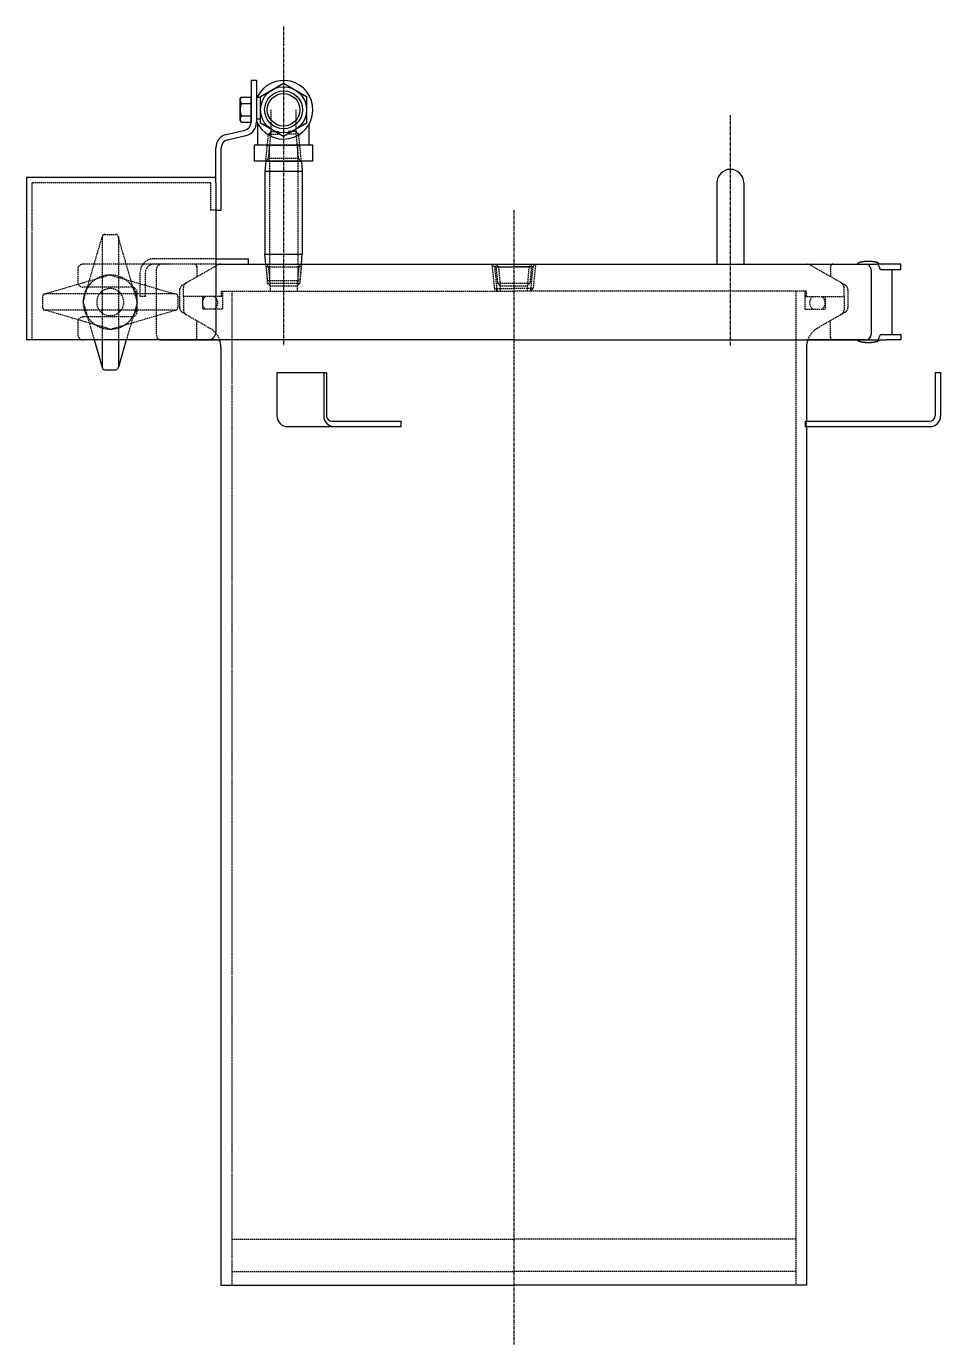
# Model space of a CAD drawing. Extents: x 249 to 974, y 18 to 1071.
# Drawn here: x 636.5 to 974.2, y 130.5 to 617.3 of the extents above; entities that cross this region are included whole.
import ezdxf

# ---------------------------------------------------------------- set-up
doc = ezdxf.new("R2010")
doc.units = 0
doc.linetypes.add('CENTER', pattern=[2, 1.25, -0.25, 0.25, -0.25])
doc.linetypes.add('DASHED', pattern=[0.75, 0.5, -0.25])
doc.layers.get('0').update_dxf_attribs({"linetype": 'CONTINUOUS'})
doc.layers.add('CENTER', color=1, linetype='CENTER')

msp = doc.modelspace()

# ---------------------------------------------------------------- linework, layer by layer
at = {"color": 7, "linetype": 'CONTINUOUS'}
for p, q in [((719.5, 597.52), (719.5, 581.9)), ((719.5, 597.52), (721.5, 597.52)), ((721.5, 597.52), (721.5, 581.9)), ((715.5, 590.6), (715.85, 591.22)), ((715.5, 582.6), (715.5, 590.6)), ((715.85, 591.22), (719.5, 591.22)), ((719.5, 581.98), (719.5, 591.22)), ((721.5, 591.14), (723, 591.14)), ((715.85, 588.91), (719.5, 588.91)), ((715.85, 584.29), (719.5, 584.29)), ((715.5, 582.6), (715.85, 581.98)), ((715.85, 581.98), (719.5, 581.98)), ((721.5, 583.14), (723, 583.14)), ((722, 573.47), (722, 581.32)), ((741, 573.47), (741, 581.35)), ((710.37, 577.41), (717.17, 578.98)), ((710.82, 575.46), (717.62, 577.03)), ((706.5, 559.52), (706.5, 572.54)), ((708.5, 549.52), (708.5, 572.54)), ((742.33, 573.47), (720.68, 573.47)), ((720.68, 573.47), (720.68, 567.52)), ((742.32, 567.52), (742.33, 573.47)), ((742.32, 567.52), (720.68, 567.52)), ((724.94, 567.52), (724.6, 563.82)), ((724.94, 567.52), (738.06, 567.52)), ((738.06, 567.52), (738.4, 563.82)), ((706.5, 561.52), (636.5, 561.52)), ((636.5, 561.52), (636.5, 501.52)), ((724.6, 563.82), (724.6, 533.22)), ((724.6, 563.82), (738.4, 563.82)), ((738.4, 563.82), (738.4, 533.22)), ((706.5, 559.52), (706.5, 504.52)), ((891.5, 559.52), (891.5, 529.52)), ((901.5, 559.52), (901.5, 529.52)), ((706.5, 549.52), (708.5, 549.52)), ((706.5, 531.52), (718.5, 531.52)), ((718.5, 529.52), (718.5, 531.52)), ((724.6, 533.22), (738.4, 533.22)), ((724.94, 529.52), (724.6, 533.22)), ((738.06, 529.52), (738.4, 533.22)), ((706.5, 529.52), (816.5, 529.52)), ((724.94, 529.52), (738.06, 529.52)), ((816.5, 529.52), (946.5, 529.52)), ((923.84, 529.52), (935, 529.52)), ((935, 529.52), (946.5, 529.52)), ((946.5, 529.52), (950.48, 529.52)), ((948.5, 527.52), (948.5, 503.52)), ((959.47, 529.52), (950.48, 529.52)), ((951.48, 528.52), (951.48, 528.52)), ((952.48, 527.52), (956.13, 527.52)), ((956.13, 527.52), (956.13, 503.52)), ((956.13, 527.52), (959.47, 527.52)), ((959.47, 527.52), (959.47, 529.52)), ((703.5, 501.52), (636.5, 501.52)), ((661.56, 501.52), (664.48, 491.52)), ((664.48, 501.52), (664.48, 491.52)), ((670.48, 501.52), (670.48, 491.52)), ((673.4, 501.52), (670.48, 491.52)), ((816.5, 501.52), (686.5, 501.52)), ((686.5, 501.52), (698, 501.52)), ((698, 501.52), (708.35, 501.52)), ((816.5, 501.52), (946.5, 501.52)), ((935, 501.52), (924.65, 501.52)), ((946.5, 501.52), (935, 501.52)), ((946.5, 501.52), (954.13, 501.52)), ((951.48, 502.52), (951.48, 502.52)), ((952.48, 503.52), (956.13, 503.52)), ((959.47, 501.52), (954.13, 501.52)), ((956.13, 503.52), (959.47, 503.52)), ((959.47, 503.52), (959.47, 501.52)), ((708.35, 498.9), (708.35, 152.52)), ((924.65, 498.9), (924.65, 471.52)), ((665.48, 490.52), (669.48, 490.52)), ((729.02, 489.52), (747.33, 489.52)), ((729.02, 489.52), (729.02, 473.52)), ((746.33, 489.52), (746.33, 473.52)), ((747.33, 489.52), (747.33, 473.52)), ((972.19, 489.52), (974.19, 489.52)), ((972.19, 489.52), (972.19, 473.52)), ((974.19, 489.52), (974.19, 473.52)), ((733.02, 469.52), (774.95, 469.52)), ((749.33, 471.52), (774.95, 471.52)), ((774.95, 469.52), (774.95, 471.52)), ((924.19, 471.52), (970.19, 471.52)), ((924.19, 471.52), (924.19, 469.52)), ((924.19, 469.52), (970.19, 469.52)), ((924.65, 469.52), (924.65, 152.52)), ((708.35, 152.52), (816.5, 152.52)), ((924.65, 152.52), (816.5, 152.52))]:
    msp.add_line(p, q, dxfattribs=at)
at = {"color": 3, "linetype": 'DASHED'}
for p, q in [((726.94, 578.52), (726.95, 586.52)), ((736.09, 578.51), (736.1, 586.52)), ((724.92, 567.53), (725.94, 577.52)), ((725.92, 568.52), (726.94, 578.52)), ((725.94, 577.52), (726.94, 578.52)), ((725.94, 577.52), (729.95, 577.52)), ((726.94, 578.52), (729.95, 578.52)), ((736.09, 578.51), (733.07, 578.51)), ((737.08, 577.51), (733.07, 577.51)), ((737.07, 568.51), (736.09, 578.51)), ((737.08, 577.51), (736.09, 578.51)), ((738.07, 567.51), (737.08, 577.51)), ((724.94, 567.52), (725.5, 573.52)), ((725.5, 573.52), (737.5, 573.52)), ((726.25, 567.52), (726.25, 573.52)), ((736.75, 567.52), (736.75, 573.52)), ((738.06, 567.52), (737.5, 573.52)), ((724.92, 567.53), (725.92, 568.52)), ((737.07, 568.51), (725.92, 568.52)), ((726.25, 567.52), (726.25, 529.52)), ((736.75, 567.52), (736.75, 529.52)), ((738.07, 567.51), (737.07, 568.51)), ((704.5, 559.52), (638.5, 559.52)), ((638.5, 559.52), (638.5, 501.52)), ((704.5, 559.52), (704.5, 549.52)), ((706.5, 549.52), (704.5, 549.52)), ((665.48, 540.52), (669.48, 540.52)), ((657.48, 515.52), (664.48, 539.52)), ((664.48, 539.52), (664.48, 501.52)), ((677.48, 515.52), (670.48, 539.52)), ((670.48, 539.52), (670.48, 501.52)), ((706.5, 531.52), (683.5, 531.52)), ((655.48, 527.52), (655.48, 523.02)), ((706.5, 529.52), (657.48, 529.52)), ((678.5, 517.52), (678.5, 526.52)), ((680.5, 517.52), (680.5, 526.52)), ((689.5, 529.52), (683.5, 529.52)), ((684.5, 527.52), (684.5, 503.52)), ((695.5, 522.59), (706.8, 529.11)), ((699.52, 528.52), (699.52, 524.91)), ((724.88, 529.52), (725.5, 522.52)), ((724.88, 529.52), (725.88, 528.52)), ((724.94, 529.52), (725.5, 523.52)), ((724.96, 528.52), (738.04, 528.52)), ((725.88, 528.52), (726.5, 521.52)), ((726.25, 529.52), (726.25, 523.52)), ((737.13, 528.52), (736.5, 521.52)), ((736.75, 529.52), (736.75, 523.52)), ((738.13, 529.52), (737.13, 528.52)), ((738.13, 529.52), (737.5, 522.52)), ((738.06, 529.52), (737.5, 523.52)), ((808.43, 529.52), (809.43, 528.52)), ((808.43, 529.52), (809.33, 520.52)), ((809.43, 528.52), (810.33, 519.52)), ((809.43, 528.52), (816.5, 528.52)), ((809.88, 529.52), (810.5, 522.52)), ((809.88, 529.52), (810.88, 528.52)), ((809.96, 528.52), (823.04, 528.52)), ((810.88, 528.52), (811.5, 521.52)), ((823.57, 528.52), (816.5, 528.52)), ((822.13, 528.52), (821.5, 521.52)), ((823.13, 529.52), (822.13, 528.52)), ((823.13, 529.52), (822.5, 522.52)), ((823.57, 528.52), (822.67, 519.52)), ((824.57, 529.52), (823.57, 528.52)), ((824.57, 529.52), (823.67, 520.52)), ((937.5, 522.59), (926.21, 529.11)), ((933.48, 528.52), (933.48, 524.91)), ((667.48, 525.52), (643.48, 518.52)), ((675.4, 521.02), (657.48, 521.02)), ((667.48, 525.52), (691.48, 518.52)), ((694.1, 521.79), (696, 522.88)), ((725.5, 523.52), (737.5, 523.52)), ((725.5, 522.52), (737.5, 522.52)), ((725.5, 522.52), (726.5, 521.52)), ((726.5, 521.52), (736.5, 521.52)), ((726.5, 521.52), (726.5, 519.52)), ((737.5, 522.52), (736.5, 521.52)), ((736.5, 521.52), (736.5, 519.52)), ((810.5, 522.52), (822.5, 522.52)), ((810.5, 522.52), (811.5, 521.52)), ((811.5, 521.52), (821.5, 521.52)), ((811.5, 521.52), (811.5, 519.52)), ((822.5, 522.52), (821.5, 521.52)), ((821.5, 521.52), (821.5, 519.52)), ((938.9, 521.79), (937, 522.88)), ((642.48, 517.52), (642.48, 513.52)), ((691.48, 518.52), (643.48, 518.52)), ((677.4, 512.02), (677.4, 519.02)), ((680.5, 517.52), (678.5, 517.52)), ((692.48, 517.52), (692.48, 513.52)), ((693.1, 520.05), (693.1, 513.48)), ((694.5, 517.52), (694.5, 520.86)), ((694.5, 517.52), (694.5, 512.67)), ((709, 517.52), (694.5, 517.52)), ((701.5, 517.52), (701.5, 512.92)), ((708.5, 519.52), (816.5, 519.52)), ((708.5, 519.52), (708.5, 517.52)), ((709, 519.52), (709, 512.92)), ((712.35, 519.52), (712.35, 152.52)), ((809.33, 520.52), (816.5, 520.52)), ((809.33, 520.52), (810.33, 519.52)), ((823.67, 520.52), (816.5, 520.52)), ((924.5, 519.52), (816.5, 519.52)), ((823.67, 520.52), (822.67, 519.52)), ((920.65, 519.52), (920.65, 152.52)), ((924, 519.52), (924, 512.92)), ((924, 517.52), (938.5, 517.52)), ((924.5, 519.52), (924.5, 517.52)), ((931.5, 517.52), (931.5, 512.92)), ((938.5, 517.52), (938.5, 520.86)), ((938.5, 517.52), (938.5, 512.67)), ((939.9, 520.05), (939.9, 513.48)), ((691.48, 512.52), (643.48, 512.52)), ((667.48, 505.52), (643.48, 512.52)), ((657.48, 515.52), (661.56, 501.52)), ((667.48, 505.52), (691.48, 512.52)), ((677.48, 515.52), (673.4, 501.52)), ((694.1, 511.75), (696, 510.65)), ((709, 512.92), (701.5, 512.92)), ((924, 512.92), (931.5, 512.92)), ((938.9, 511.75), (937, 510.65)), ((655.48, 508.02), (655.48, 503.52)), ((675.4, 510.02), (657.48, 510.02)), ((695.5, 510.94), (704.35, 505.83)), ((699.52, 502.52), (699.52, 508.62)), ((937.5, 510.94), (928.65, 505.83)), ((933.48, 502.52), (933.48, 508.62)), ((924.65, 469.52), (924.65, 471.52)), ((712.35, 169.52), (816.5, 169.52)), ((920.65, 169.52), (816.5, 169.52)), ((712.35, 157.52), (816.5, 157.52)), ((920.65, 157.52), (816.5, 157.52))]:
    msp.add_line(p, q, dxfattribs=at)
at = {"color": 7, "linetype": 'CONTINUOUS'}
msp.add_lwpolyline([(740, 581.61), (731.5, 576.7), (723, 581.61), (723, 591.42), (731.5, 596.33), (740, 591.42)], close=True, dxfattribs=at)
for points in [[(951.48, 529.52, 0), (951.48, 529.54, 0), (951.48, 529.57, 0), (951.47, 529.59, 0), (951.46, 529.62, 0), (951.45, 529.64, 0), (951.44, 529.66, 0), (951.42, 529.69, 0), (951.4, 529.71, 0), (951.38, 529.74, 0), (951.36, 529.76, 0), (951.34, 529.79, 0), (951.31, 529.81, 0), (951.28, 529.84, 0), (951.25, 529.86, 0), (951.21, 529.88, 0), (951.18, 529.9, 0), (951.14, 529.93, 0), (951.1, 529.95, 0), (951.05, 529.97, 0), (951.01, 529.99, 0), (950.96, 530.02, 0), (950.91, 530.04, 0), (950.86, 530.06, 0), (950.81, 530.08, 0), (950.75, 530.1, 0), (950.69, 530.12, 0), (950.63, 530.14, 0), (950.57, 530.16, 0), (950.51, 530.18, 0), (950.45, 530.2, 0), (950.38, 530.22, 0), (950.31, 530.23, 0), (950.24, 530.25, 0), (950.17, 530.27, 0), (950.09, 530.28, 0), (950.02, 530.3, 0), (949.94, 530.32, 0), (949.86, 530.33, 0), (949.78, 530.35, 0), (949.7, 530.36, 0), (949.62, 530.37, 0), (949.54, 530.39, 0), (949.45, 530.4, 0), (949.37, 530.41, 0), (949.28, 530.42, 0), (949.19, 530.43, 0), (949.1, 530.44, 0), (949.01, 530.45, 0), (948.92, 530.46, 0), (948.83, 530.47, 0), (948.74, 530.48, 0), (948.64, 530.49, 0), (948.55, 530.49, 0), (948.45, 530.5, 0), (948.36, 530.51, 0), (948.26, 530.51, 0), (948.16, 530.51, 0), (948.07, 530.52, 0), (947.97, 530.52, 0), (947.87, 530.52, 0), (947.78, 530.53, 0), (947.68, 530.53, 0), (947.58, 530.53, 0), (947.48, 530.53, 0), (947.38, 530.53, 0), (947.28, 530.53, 0), (947.19, 530.53, 0), (947.09, 530.52, 0), (946.99, 530.52, 0), (946.89, 530.52, 0), (946.8, 530.51, 0), (946.7, 530.51, 0), (946.61, 530.51, 0), (946.51, 530.5, 0), (946.41, 530.49, 0), (946.32, 530.49, 0), (946.23, 530.48, 0), (946.13, 530.47, 0), (946.04, 530.46, 0), (945.95, 530.45, 0), (945.86, 530.44, 0), (945.77, 530.43, 0), (945.68, 530.42, 0), (945.6, 530.41, 0), (945.51, 530.4, 0), (945.42, 530.39, 0), (945.34, 530.37, 0), (945.26, 530.36, 0), (945.18, 530.35, 0), (945.1, 530.33, 0), (945.02, 530.32, 0), (944.94, 530.3, 0), (944.87, 530.28, 0), (944.79, 530.27, 0), (944.72, 530.25, 0), (944.65, 530.23, 0), (944.59, 530.22, 0), (944.52, 530.2, 0), (944.45, 530.18, 0), (944.39, 530.16, 0), (944.33, 530.14, 0), (944.27, 530.12, 0), (944.21, 530.1, 0), (944.16, 530.08, 0), (944.1, 530.06, 0), (944.05, 530.04, 0), (944, 530.02, 0), (943.95, 529.99, 0), (943.91, 529.97, 0), (943.87, 529.95, 0), (943.83, 529.93, 0), (943.79, 529.9, 0), (943.75, 529.88, 0), (943.72, 529.86, 0), (943.68, 529.84, 0), (943.65, 529.81, 0), (943.63, 529.79, 0), (943.6, 529.76, 0), (943.58, 529.74, 0), (943.56, 529.71, 0), (943.54, 529.69, 0), (943.52, 529.66, 0), (943.51, 529.64, 0), (943.5, 529.62, 0), (943.49, 529.59, 0), (943.49, 529.57, 0), (943.48, 529.54, 0), (943.48, 529.52, 0)], [(951.48, 501.52, 0), (951.48, 501.49, 0), (951.48, 501.47, 0), (951.47, 501.44, 0), (951.46, 501.42, 0), (951.45, 501.39, 0), (951.44, 501.37, 0), (951.42, 501.34, 0), (951.4, 501.32, 0), (951.38, 501.29, 0), (951.36, 501.27, 0), (951.34, 501.25, 0), (951.31, 501.22, 0), (951.28, 501.2, 0), (951.25, 501.18, 0), (951.21, 501.15, 0), (951.18, 501.13, 0), (951.14, 501.11, 0), (951.1, 501.08, 0), (951.05, 501.06, 0), (951.01, 501.04, 0), (950.96, 501.02, 0), (950.91, 500.99, 0), (950.86, 500.97, 0), (950.81, 500.95, 0), (950.75, 500.93, 0), (950.69, 500.91, 0), (950.63, 500.89, 0), (950.57, 500.87, 0), (950.51, 500.85, 0), (950.45, 500.84, 0), (950.38, 500.82, 0), (950.31, 500.8, 0), (950.24, 500.78, 0), (950.17, 500.76, 0), (950.09, 500.75, 0), (950.02, 500.73, 0), (949.94, 500.72, 0), (949.86, 500.7, 0), (949.78, 500.69, 0), (949.7, 500.67, 0), (949.62, 500.66, 0), (949.54, 500.65, 0), (949.45, 500.63, 0), (949.37, 500.62, 0), (949.28, 500.61, 0), (949.19, 500.6, 0), (949.1, 500.59, 0), (949.01, 500.58, 0), (948.92, 500.57, 0), (948.83, 500.56, 0), (948.74, 500.55, 0), (948.64, 500.55, 0), (948.55, 500.54, 0), (948.45, 500.53, 0), (948.36, 500.53, 0), (948.26, 500.52, 0), (948.16, 500.52, 0), (948.07, 500.51, 0), (947.97, 500.51, 0), (947.87, 500.51, 0), (947.78, 500.5, 0), (947.68, 500.5, 0), (947.58, 500.5, 0), (947.48, 500.5, 0), (947.38, 500.5, 0), (947.28, 500.5, 0), (947.19, 500.5, 0), (947.09, 500.51, 0), (946.99, 500.51, 0), (946.89, 500.51, 0), (946.8, 500.52, 0), (946.7, 500.52, 0), (946.61, 500.53, 0), (946.51, 500.53, 0), (946.41, 500.54, 0), (946.32, 500.55, 0), (946.23, 500.55, 0), (946.13, 500.56, 0), (946.04, 500.57, 0), (945.95, 500.58, 0), (945.86, 500.59, 0), (945.77, 500.6, 0), (945.68, 500.61, 0), (945.6, 500.62, 0), (945.51, 500.63, 0), (945.42, 500.65, 0), (945.34, 500.66, 0), (945.26, 500.67, 0), (945.18, 500.69, 0), (945.1, 500.7, 0), (945.02, 500.72, 0), (944.94, 500.73, 0), (944.87, 500.75, 0), (944.79, 500.76, 0), (944.72, 500.78, 0), (944.65, 500.8, 0), (944.59, 500.82, 0), (944.52, 500.84, 0), (944.45, 500.85, 0), (944.39, 500.87, 0), (944.33, 500.89, 0), (944.27, 500.91, 0), (944.21, 500.93, 0), (944.16, 500.95, 0), (944.1, 500.97, 0), (944.05, 500.99, 0), (944, 501.02, 0), (943.95, 501.04, 0), (943.91, 501.06, 0), (943.87, 501.08, 0), (943.83, 501.11, 0), (943.79, 501.13, 0), (943.75, 501.15, 0), (943.72, 501.18, 0), (943.68, 501.2, 0), (943.65, 501.22, 0), (943.63, 501.25, 0), (943.6, 501.27, 0), (943.58, 501.29, 0), (943.56, 501.32, 0), (943.54, 501.34, 0), (943.52, 501.37, 0), (943.51, 501.39, 0), (943.5, 501.42, 0), (943.49, 501.44, 0), (943.49, 501.47, 0), (943.48, 501.49, 0), (943.48, 501.52, 0)]]:
    msp.add_polyline3d(points, dxfattribs=at)
for radius in [8.5, 7, 6]:
    msp.add_circle((731.5, 586.52), radius, dxfattribs=at)
for centre, radius, start, end in [((731.5, 586.52), 10.82, 202.4613, 154.6989), ((717.54, 590.06), 2.04, 145.6158, 214.3842), ((723.14, 586.6), 7.64, 162.412, 197.588), ((717.54, 583.13), 2.04, 145.6158, 214.3842), ((716.5, 581.9), 3, 282.9946, 0), ((716.5, 581.9), 5, 282.9946, 0), ((711.5, 572.54), 5, 102.9946, 180), ((711.5, 572.54), 3, 102.9946, 180), ((896.5, 559.52), 5, 0, 180), ((946.5, 527.52), 2, 0, 90), ((950.48, 528.52), 1, 0, 90), ((952.48, 528.52), 1, 180, 270), ((703.5, 504.52), 3, 270, 0), ((700.35, 498.9), 8, 0, 19.08), ((932.65, 498.9), 8, 160.92, 180), ((946.5, 503.52), 2, 270, 0), ((950.48, 502.52), 1, 270, 0), ((952.48, 502.52), 1, 90, 180), ((665.48, 491.52), 1, 180, 270), ((669.48, 491.52), 1, 270, 0), ((733.02, 473.52), 4, 180, 270), ((750.33, 473.52), 4, 180, 270), ((749.33, 473.52), 2, 180, 270), ((970.19, 473.52), 2, 270, 0), ((970.19, 473.52), 4, 270, 0)]:
    msp.add_arc(centre, radius, start, end, dxfattribs=at)
at = {"color": 3, "linetype": 'DASHED'}
for centre, radius, start, end in [((665.48, 539.52), 1, 90, 180), ((669.48, 539.52), 1, 0, 90), ((683.5, 526.52), 5, 90, 180), ((657.48, 527.52), 2, 90, 180), ((657.48, 527.52), 2, 90, 180), ((683.5, 526.52), 3, 90, 180), ((686.5, 527.52), 2, 90, 180), ((698.52, 528.52), 1, 0, 90), ((708.3, 526.52), 3, 90, 120), ((924.71, 526.52), 3, 60, 90), ((934.48, 528.52), 1, 90, 180), ((657.48, 523.02), 2, 180, 207.7972), ((657.48, 523.02), 2, 207.7972, 270), ((667.48, 515.52), 10, 107.4576, 252.5424), ((667.48, 515.52), 10, 17.4576, 162.5424), ((667.48, 515.52), 10, 287.4576, 72.5424), ((675.4, 519.02), 2, 0, 90), ((695.1, 520.05), 2, 120, 180), ((696.5, 520.86), 2, 120, 180), ((936.5, 520.86), 2, 360, 60), ((937.9, 520.05), 2, 0, 60), ((643.48, 517.52), 1, 90, 180), ((667.48, 515.52), 5, 126.8699, 233.1301), ((667.48, 515.52), 5, 36.8699, 143.1301), ((667.48, 515.52), 5, 306.8699, 53.1301), ((691.48, 517.52), 1, 0, 90), ((704.35, 515.22), 2.85, 126.1944, 233.8056), ((704.35, 515.22), 2.85, 306.1944, 53.8056), ((928.65, 515.22), 2.85, 126.1944, 233.8056), ((928.65, 515.22), 2.85, 306.1944, 53.8056), ((643.48, 513.52), 1, 180, 270), ((667.48, 515.52), 10, 197.4576, 342.5424), ((667.48, 515.52), 5, 216.8699, 323.1301), ((675.4, 512.02), 2, 270, 0), ((691.48, 513.52), 1, 270, 0), ((695.1, 513.48), 2, 180, 240), ((696.5, 512.67), 2, 180, 240), ((936.5, 512.67), 2, 300, 0), ((937.9, 513.48), 2, 300, 0), ((657.48, 508.02), 2, 152.2028, 180), ((657.48, 508.02), 2, 90, 152.2028), ((657.48, 503.52), 2, 180, 270), ((657.48, 503.52), 2, 180, 270), ((686.5, 503.52), 2, 180, 270), ((698.52, 502.52), 1, 270, 0), ((700.35, 498.9), 8, 19.08, 60), ((932.65, 498.9), 8, 120, 160.92), ((934.48, 502.52), 1, 180, 270)]:
    msp.add_arc(centre, radius, start, end, dxfattribs=at)
at = {"layer": 'CENTER', "color": 1, "linetype": 'CENTER'}
for p, q in [((731.5, 617.34), (731.5, 499.52)), ((896.5, 584.52), (896.5, 499.52)), ((816.5, 549.52), (816.5, 130.52))]:
    msp.add_line(p, q, dxfattribs=at)

doc.saveas('drawing.dxf')
